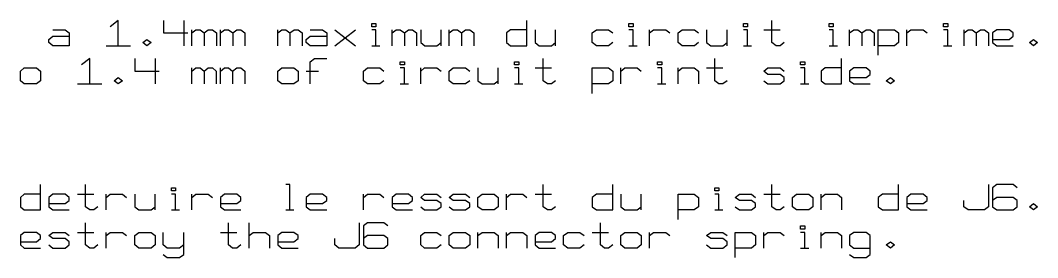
# Model space of a CAD drawing. Extents: x 0 to 1189, y 35 to 806.
# Drawn here: x 626.4 to 773.1, y 578.6 to 612.9 of the extents above; entities that cross this region are included whole.
import ezdxf

# ---------------------------------------------------------------- set-up
doc = ezdxf.new("R2010")
doc.units = 0
doc.layers.add('1', color=1, linetype='CONTINUOUS')

msp = doc.modelspace()

# ---------------------------------------------------------------- linework, layer by layer
at = {"layer": '1'}
for p, q in [((640.48, 612.9), (639.3, 611.98)), ((640.48, 609.23), (640.48, 612.9)), ((646.98, 612.9), (646.98, 611.08)), ((649.93, 612.9), (649.93, 609.23)), ((677.03, 611.98), (677.03, 612.45)), ((677.03, 612.45), (677.63, 612.45)), ((677.63, 611.98), (677.03, 611.98)), ((677.63, 612.45), (677.63, 611.98)), ((699.43, 609.23), (699.43, 612.9)), ((714.15, 611.98), (714.15, 612.45)), ((714.15, 612.45), (714.75, 612.45)), ((714.75, 611.98), (714.15, 611.98)), ((714.75, 612.45), (714.75, 611.98)), ((730.65, 611.98), (730.65, 612.45)), ((730.65, 612.45), (731.25, 612.45)), ((731.25, 611.98), (730.65, 611.98)), ((731.25, 612.45), (731.25, 611.98)), ((734.77, 609.7), (734.77, 612.9)), ((743.03, 611.98), (743.03, 612.45)), ((743.03, 612.45), (743.62, 612.45)), ((743.62, 611.98), (743.03, 611.98)), ((743.62, 612.45), (743.62, 611.98)), ((759.53, 611.98), (759.53, 612.45)), ((759.53, 612.45), (760.12, 612.45)), ((760.12, 611.98), (759.53, 611.98)), ((760.12, 612.45), (760.12, 611.98)), ((630.48, 610.15), (631.05, 610.6)), ((631.05, 611.53), (632.83, 611.53)), ((631.05, 610.6), (633.4, 610.6)), ((632.83, 611.53), (633.4, 611.08)), ((633.4, 611.08), (633.4, 609.23)), ((646.98, 611.08), (650.5, 611.08)), ((651.1, 609.23), (651.1, 611.53)), ((651.1, 611.08), (651.68, 611.53)), ((651.68, 611.53), (652.28, 611.53)), ((652.28, 611.53), (652.85, 611.08)), ((652.85, 611.08), (653.45, 611.53)), ((652.85, 611.08), (652.85, 609.23)), ((653.45, 611.53), (654.05, 611.53)), ((654.05, 611.53), (654.63, 611.08)), ((654.63, 611.08), (654.63, 609.23)), ((655.23, 609.23), (655.23, 611.53)), ((655.23, 611.08), (655.8, 611.53)), ((655.8, 611.53), (656.4, 611.53)), ((656.4, 611.53), (656.98, 611.08)), ((656.98, 611.08), (657.58, 611.53)), ((656.98, 611.08), (656.98, 609.23)), ((657.58, 611.53), (658.18, 611.53)), ((658.18, 611.53), (658.75, 611.08)), ((658.75, 611.08), (658.75, 609.23)), ((663.48, 609.23), (663.48, 611.53)), ((663.48, 611.08), (664.05, 611.53)), ((664.05, 611.53), (664.65, 611.53)), ((664.65, 611.53), (665.23, 611.08)), ((665.23, 611.08), (665.83, 611.53)), ((665.23, 611.08), (665.23, 609.23)), ((665.83, 611.53), (666.43, 611.53)), ((666.43, 611.53), (667, 611.08)), ((667, 611.08), (667, 609.23)), ((667.6, 610.15), (668.18, 610.6)), ((668.18, 611.53), (669.95, 611.53)), ((668.18, 610.6), (670.55, 610.6)), ((669.95, 611.53), (670.55, 611.08)), ((670.55, 611.08), (670.55, 609.23)), ((671.73, 609.23), (674.68, 611.53)), ((671.73, 611.53), (674.68, 609.23)), ((677.63, 611.53), (677.03, 611.53)), ((677.63, 609.23), (677.63, 611.53)), ((679.98, 609.23), (679.98, 611.53)), ((679.98, 611.08), (680.55, 611.53)), ((680.55, 611.53), (681.15, 611.53)), ((681.15, 611.53), (681.75, 611.08)), ((681.75, 611.08), (682.33, 611.53)), ((681.75, 611.08), (681.75, 609.23)), ((682.33, 611.53), (682.93, 611.53)), ((682.93, 611.53), (683.5, 611.08)), ((683.5, 611.08), (683.5, 609.23)), ((684.1, 611.53), (684.1, 609.7)), ((687.05, 609.23), (687.05, 611.53)), ((688.23, 609.23), (688.23, 611.53)), ((688.23, 611.08), (688.8, 611.53)), ((688.8, 611.53), (689.4, 611.53)), ((689.4, 611.53), (690, 611.08)), ((690, 611.08), (690.58, 611.53)), ((690, 611.08), (690, 609.23)), ((690.58, 611.53), (691.18, 611.53)), ((691.18, 611.53), (691.75, 611.08)), ((691.75, 611.08), (691.75, 609.23)), ((697.08, 611.53), (696.48, 611.08)), ((696.48, 611.08), (696.48, 609.7)), ((699.43, 611.53), (697.08, 611.53)), ((700.6, 611.53), (700.6, 609.7)), ((703.55, 609.23), (703.55, 611.53)), ((708.85, 611.08), (709.45, 611.53)), ((708.85, 609.7), (708.85, 611.08)), ((709.45, 611.53), (711.2, 611.53)), ((711.2, 611.53), (711.8, 611.08)), ((714.75, 611.53), (714.15, 611.53)), ((714.75, 609.23), (714.75, 611.53)), ((717.1, 609.23), (717.1, 611.53)), ((717.1, 611.08), (717.7, 611.53)), ((717.7, 611.53), (719.45, 611.53)), ((719.45, 611.53), (720.05, 611.08)), ((721.23, 611.08), (721.83, 611.53)), ((721.23, 609.7), (721.23, 611.08)), ((721.83, 611.53), (723.58, 611.53)), ((723.58, 611.53), (724.17, 611.08)), ((725.35, 611.53), (725.35, 609.7)), ((728.3, 609.23), (728.3, 611.53)), ((731.25, 611.53), (730.65, 611.53)), ((731.25, 609.23), (731.25, 611.53)), ((733.6, 611.53), (735.95, 611.53)), ((743.62, 611.53), (743.03, 611.53)), ((743.62, 609.23), (743.62, 611.53)), ((745.98, 609.23), (745.98, 611.53)), ((745.98, 611.08), (746.58, 611.53)), ((746.58, 611.53), (747.15, 611.53)), ((747.15, 611.53), (747.75, 611.08)), ((747.75, 611.08), (748.35, 611.53)), ((747.75, 611.08), (747.75, 609.23)), ((748.35, 611.53), (748.92, 611.53)), ((748.92, 611.53), (749.52, 611.08)), ((749.52, 611.08), (749.52, 609.23)), ((750.1, 607.85), (750.1, 611.53)), ((750.1, 611.53), (752.47, 611.53)), ((752.47, 611.53), (753.05, 611.08)), ((753.05, 611.08), (753.05, 609.7)), ((754.22, 609.23), (754.22, 611.53)), ((754.22, 611.08), (754.82, 611.53)), ((754.82, 611.53), (756.6, 611.53)), ((756.6, 611.53), (757.17, 611.08)), ((760.12, 611.53), (759.53, 611.53)), ((760.12, 609.23), (760.12, 611.53)), ((762.48, 609.23), (762.48, 611.53)), ((762.48, 611.08), (763.08, 611.53)), ((763.08, 611.53), (763.65, 611.53)), ((763.65, 611.53), (764.25, 611.08)), ((764.25, 611.08), (764.85, 611.53)), ((764.25, 611.08), (764.25, 609.23)), ((764.85, 611.53), (765.42, 611.53)), ((765.42, 611.53), (766.02, 611.08)), ((766.02, 611.08), (766.02, 609.23)), ((767.2, 611.53), (766.6, 611.08)), ((766.6, 611.08), (766.6, 609.7)), ((768.97, 611.53), (767.2, 611.53)), ((769.55, 611.08), (768.97, 611.53)), ((768.97, 610.15), (769.55, 610.6)), ((769.55, 610.6), (769.55, 611.08)), ((630.48, 609.7), (630.48, 610.15)), ((631.05, 609.23), (630.48, 609.7)), ((633.4, 609.23), (631.05, 609.23)), ((638.73, 609.23), (642.25, 609.23)), ((644.03, 609.7), (644.6, 610.15)), ((644.6, 609.23), (644.03, 609.7)), ((644.6, 610.15), (645.2, 609.7)), ((645.2, 609.7), (644.6, 609.23)), ((667.6, 609.7), (667.6, 610.15)), ((668.18, 609.23), (667.6, 609.7)), ((670.55, 609.23), (668.18, 609.23)), ((677.03, 609.23), (678.2, 609.23)), ((684.1, 609.7), (684.68, 609.23)), ((684.68, 609.23), (686.45, 609.23)), ((686.45, 609.23), (687.05, 609.7)), ((696.48, 609.7), (697.08, 609.23)), ((697.08, 609.23), (699.43, 609.23)), ((700.6, 609.7), (701.2, 609.23)), ((701.2, 609.23), (702.95, 609.23)), ((702.95, 609.23), (703.55, 609.7)), ((709.45, 609.23), (708.85, 609.7)), ((711.2, 609.23), (709.45, 609.23)), ((711.8, 609.7), (711.2, 609.23)), ((714.15, 609.23), (715.33, 609.23)), ((721.83, 609.23), (721.23, 609.7)), ((723.58, 609.23), (721.83, 609.23)), ((724.17, 609.7), (723.58, 609.23)), ((725.35, 609.7), (725.95, 609.23)), ((725.95, 609.23), (727.7, 609.23)), ((727.7, 609.23), (728.3, 609.7)), ((730.65, 609.23), (731.82, 609.23)), ((735.37, 609.23), (734.77, 609.7)), ((735.95, 609.23), (735.37, 609.23)), ((736.55, 609.7), (735.95, 609.23)), ((743.02, 609.23), (744.22, 609.23)), ((752.47, 609.23), (750.1, 609.23)), ((753.05, 609.7), (752.47, 609.23)), ((759.52, 609.23), (760.72, 609.23)), ((766.6, 610.15), (768.97, 610.15)), ((766.6, 609.7), (767.2, 609.23)), ((767.2, 609.23), (769.55, 609.23)), ((771.92, 609.7), (772.5, 610.15)), ((772.5, 609.23), (771.92, 609.7)), ((772.5, 610.15), (773.1, 609.7)), ((773.1, 609.7), (772.5, 609.23)), ((636.35, 607.4), (635.17, 606.48)), ((636.35, 603.73), (636.35, 607.4)), ((642.85, 607.4), (642.85, 605.55)), ((645.8, 607.4), (645.8, 603.73)), ((668.17, 606.93), (668.77, 607.4)), ((668.17, 603.73), (668.17, 606.93)), ((668.77, 607.4), (670.55, 607.4)), ((681.15, 606.48), (681.15, 606.93)), ((681.15, 606.93), (681.75, 606.93)), ((681.75, 606.48), (681.15, 606.48)), ((681.75, 606.93), (681.75, 606.48)), ((697.65, 606.48), (697.65, 606.93)), ((697.65, 606.93), (698.25, 606.93)), ((698.25, 606.48), (697.65, 606.48)), ((698.25, 606.93), (698.25, 606.48)), ((701.77, 604.18), (701.77, 607.4)), ((718.27, 606.48), (718.27, 606.93)), ((718.27, 606.93), (718.87, 606.93)), ((718.87, 606.48), (718.27, 606.48)), ((718.87, 606.93), (718.87, 606.48)), ((726.52, 604.18), (726.52, 607.4)), ((738.9, 606.48), (738.9, 606.93)), ((738.9, 606.93), (739.5, 606.93)), ((739.5, 606.48), (738.9, 606.48)), ((739.5, 606.93), (739.5, 606.48)), ((744.8, 603.73), (744.8, 607.4)), ((626.35, 605.55), (626.92, 606.03)), ((626.35, 604.18), (626.35, 605.55)), ((626.92, 606.03), (628.7, 606.03)), ((628.7, 606.03), (629.27, 605.55)), ((629.27, 605.55), (629.27, 604.18)), ((639.9, 604.18), (640.47, 604.65)), ((640.47, 604.65), (641.07, 604.18)), ((642.85, 605.55), (646.37, 605.55)), ((651.1, 603.73), (651.1, 606.03)), ((651.1, 605.55), (651.67, 606.03)), ((651.67, 606.03), (652.27, 606.03)), ((652.27, 606.03), (652.85, 605.55)), ((652.85, 605.55), (653.45, 606.03)), ((652.85, 605.55), (652.85, 603.73)), ((653.45, 606.03), (654.05, 606.03)), ((654.05, 606.03), (654.62, 605.55)), ((654.62, 605.55), (654.62, 603.73)), ((655.22, 603.73), (655.22, 606.03)), ((655.22, 605.55), (655.8, 606.03)), ((655.8, 606.03), (656.4, 606.03)), ((656.4, 606.03), (656.97, 605.55)), ((656.97, 605.55), (657.57, 606.03)), ((656.97, 605.55), (656.97, 603.73)), ((657.57, 606.03), (658.17, 606.03)), ((658.17, 606.03), (658.75, 605.55)), ((658.75, 605.55), (658.75, 603.73)), ((663.47, 605.55), (664.05, 606.03)), ((663.47, 604.18), (663.47, 605.55)), ((664.05, 606.03), (665.82, 606.03)), ((665.82, 606.03), (666.42, 605.55)), ((666.42, 605.55), (666.42, 604.18)), ((667.6, 605.55), (669.37, 605.55)), ((675.85, 605.55), (676.42, 606.03)), ((675.85, 604.18), (675.85, 605.55)), ((676.42, 606.03), (678.2, 606.03)), ((678.2, 606.03), (678.8, 605.55)), ((681.75, 606.03), (681.15, 606.03)), ((681.75, 603.73), (681.75, 606.03)), ((684.1, 603.73), (684.1, 606.03)), ((684.1, 605.55), (684.67, 606.03)), ((684.67, 606.03), (686.45, 606.03)), ((686.45, 606.03), (687.05, 605.55)), ((688.22, 605.55), (688.8, 606.03)), ((688.22, 604.18), (688.22, 605.55)), ((688.8, 606.03), (690.57, 606.03)), ((690.57, 606.03), (691.17, 605.55)), ((692.35, 606.03), (692.35, 604.18)), ((695.3, 603.73), (695.3, 606.03)), ((698.25, 606.03), (697.65, 606.03)), ((698.25, 603.73), (698.25, 606.03)), ((700.6, 606.03), (702.95, 606.03)), ((708.85, 602.35), (708.85, 606.03)), ((708.85, 606.03), (711.2, 606.03)), ((711.2, 606.03), (711.8, 605.55)), ((711.8, 605.55), (711.8, 604.18)), ((712.97, 603.73), (712.97, 606.03)), ((712.97, 605.55), (713.57, 606.03)), ((713.57, 606.03), (715.32, 606.03)), ((715.32, 606.03), (715.92, 605.55)), ((718.87, 606.03), (718.27, 606.03)), ((718.87, 603.73), (718.87, 606.03)), ((721.22, 603.73), (721.22, 606.03)), ((721.22, 605.55), (721.82, 606.03)), ((721.82, 606.03), (723.57, 606.03)), ((723.57, 606.03), (724.17, 605.55)), ((724.17, 605.55), (724.17, 603.73)), ((725.35, 606.03), (727.7, 606.03)), ((733.6, 605.55), (734.2, 606.03)), ((734.2, 605.1), (733.6, 605.55)), ((734.2, 606.03), (735.95, 606.03)), ((735.95, 605.1), (734.2, 605.1)), ((735.95, 606.03), (736.55, 605.55)), ((736.55, 604.65), (735.95, 605.1)), ((736.55, 604.18), (736.55, 604.65)), ((739.5, 606.03), (738.9, 606.03)), ((739.5, 603.73), (739.5, 606.03)), ((742.45, 606.03), (741.85, 605.55)), ((741.85, 605.55), (741.85, 604.18)), ((744.8, 606.03), (742.45, 606.03)), ((746.57, 606.03), (745.97, 605.55)), ((745.97, 605.55), (745.97, 604.18)), ((745.97, 604.65), (748.35, 604.65)), ((748.35, 606.03), (746.57, 606.03)), ((748.92, 605.55), (748.35, 606.03)), ((748.35, 604.65), (748.92, 605.1)), ((748.92, 605.1), (748.92, 605.55)), ((751.27, 604.18), (751.87, 604.65)), ((751.87, 604.65), (752.47, 604.18)), ((626.92, 603.73), (626.35, 604.18)), ((628.7, 603.73), (626.92, 603.73)), ((629.27, 604.18), (628.7, 603.73)), ((634.6, 603.73), (638.12, 603.73)), ((640.47, 603.73), (639.9, 604.18)), ((641.07, 604.18), (640.47, 603.73)), ((664.05, 603.73), (663.47, 604.18)), ((665.82, 603.73), (664.05, 603.73)), ((666.42, 604.18), (665.82, 603.73)), ((676.42, 603.73), (675.85, 604.18)), ((678.2, 603.73), (676.42, 603.73)), ((678.8, 604.18), (678.2, 603.73)), ((681.15, 603.73), (682.32, 603.73)), ((688.8, 603.73), (688.22, 604.18)), ((690.57, 603.73), (688.8, 603.73)), ((691.17, 604.18), (690.57, 603.73)), ((692.35, 604.18), (692.95, 603.73)), ((692.95, 603.73), (694.7, 603.73)), ((694.7, 603.73), (695.3, 604.18)), ((697.65, 603.73), (698.82, 603.73)), ((702.37, 603.73), (701.77, 604.18)), ((702.95, 603.73), (702.37, 603.73)), ((703.55, 604.18), (702.95, 603.73)), ((711.2, 603.73), (708.85, 603.73)), ((711.8, 604.18), (711.2, 603.73)), ((718.27, 603.73), (719.45, 603.73)), ((727.12, 603.73), (726.52, 604.18)), ((727.7, 603.73), (727.12, 603.73)), ((728.3, 604.18), (727.7, 603.73)), ((733.6, 604.18), (734.2, 603.73)), ((734.2, 603.73), (735.95, 603.73)), ((735.95, 603.73), (736.55, 604.18)), ((738.9, 603.73), (740.1, 603.73)), ((741.85, 604.18), (742.45, 603.73)), ((742.45, 603.73), (744.8, 603.73)), ((745.97, 604.18), (746.57, 603.73)), ((746.57, 603.73), (748.92, 603.73)), ((751.87, 603.73), (751.27, 604.18)), ((752.47, 604.18), (751.87, 603.73)), ((629.27, 585.53), (629.27, 589.2)), ((635.77, 585.98), (635.77, 589.2)), ((648.15, 588.28), (648.15, 588.73)), ((648.15, 588.73), (648.72, 588.73)), ((648.72, 588.73), (648.72, 588.28)), ((665.22, 589.2), (664.65, 589.2)), ((665.22, 585.53), (665.22, 589.2)), ((701.77, 585.98), (701.77, 589.2)), ((711.8, 585.53), (711.8, 589.2)), ((726.52, 588.28), (726.52, 588.73)), ((726.52, 588.73), (727.12, 588.73)), ((727.12, 588.73), (727.12, 588.28)), ((734.77, 585.98), (734.77, 589.2)), ((753.05, 585.53), (753.05, 589.2)), ((766.02, 589.2), (766.02, 585.98)), ((767.2, 589.2), (766.6, 588.73)), ((766.6, 588.73), (766.6, 585.98)), ((769.55, 589.2), (767.2, 589.2)), ((770.15, 588.73), (769.55, 589.2)), ((626.92, 587.83), (626.35, 587.35)), ((626.35, 587.35), (626.35, 585.98)), ((629.27, 587.83), (626.92, 587.83)), ((631.05, 587.83), (630.47, 587.35)), ((630.47, 587.35), (630.47, 585.98)), ((632.82, 587.83), (631.05, 587.83)), ((633.4, 587.35), (632.82, 587.83)), ((633.4, 586.9), (633.4, 587.35)), ((634.6, 587.83), (636.95, 587.83)), ((638.72, 585.53), (638.72, 587.83)), ((638.72, 587.35), (639.3, 587.83)), ((639.3, 587.83), (641.07, 587.83)), ((641.07, 587.83), (641.65, 587.35)), ((642.85, 587.83), (642.85, 585.98)), ((645.8, 585.53), (645.8, 587.83)), ((648.72, 588.28), (648.15, 588.28)), ((648.72, 587.83), (648.15, 587.83)), ((648.72, 585.53), (648.72, 587.83)), ((651.1, 585.53), (651.1, 587.83)), ((651.1, 587.35), (651.67, 587.83)), ((651.67, 587.83), (653.45, 587.83)), ((653.45, 587.83), (654.05, 587.35)), ((655.8, 587.83), (655.22, 587.35)), ((655.22, 587.35), (655.22, 585.98)), ((657.57, 587.83), (655.8, 587.83)), ((658.17, 587.35), (657.57, 587.83)), ((658.17, 586.9), (658.17, 587.35)), ((668.17, 587.83), (667.6, 587.35)), ((667.6, 587.35), (667.6, 585.98)), ((669.95, 587.83), (668.17, 587.83)), ((670.55, 587.35), (669.95, 587.83)), ((670.55, 586.9), (670.55, 587.35)), ((675.85, 585.53), (675.85, 587.83)), ((675.85, 587.35), (676.42, 587.83)), ((676.42, 587.83), (678.2, 587.83)), ((678.2, 587.83), (678.8, 587.35)), ((680.55, 587.83), (679.97, 587.35)), ((679.97, 587.35), (679.97, 585.98)), ((682.32, 587.83), (680.55, 587.83)), ((682.92, 587.35), (682.32, 587.83)), ((682.92, 586.9), (682.92, 587.35)), ((684.1, 587.35), (684.67, 587.83)), ((684.67, 586.9), (684.1, 587.35)), ((684.67, 587.83), (686.45, 587.83)), ((686.45, 587.83), (687.05, 587.35)), ((688.22, 587.35), (688.8, 587.83)), ((688.8, 586.9), (688.22, 587.35)), ((688.8, 587.83), (690.57, 587.83)), ((690.57, 587.83), (691.17, 587.35)), ((692.35, 587.35), (692.95, 587.83)), ((692.35, 585.98), (692.35, 587.35)), ((692.95, 587.83), (694.7, 587.83)), ((694.7, 587.83), (695.3, 587.35)), ((695.3, 587.35), (695.3, 585.98)), ((696.47, 585.53), (696.47, 587.83)), ((696.47, 587.35), (697.07, 587.83)), ((697.07, 587.83), (698.82, 587.83)), ((698.82, 587.83), (699.42, 587.35)), ((700.6, 587.83), (702.95, 587.83)), ((709.45, 587.83), (708.85, 587.35)), ((708.85, 587.35), (708.85, 585.98)), ((711.8, 587.83), (709.45, 587.83)), ((712.97, 587.83), (712.97, 585.98)), ((715.92, 585.53), (715.92, 587.83)), ((721.22, 584.15), (721.22, 587.83)), ((721.22, 587.83), (723.57, 587.83)), ((723.57, 587.83), (724.17, 587.35)), ((724.17, 587.35), (724.17, 585.98)), ((727.12, 588.28), (726.52, 588.28)), ((727.12, 587.83), (726.52, 587.83)), ((727.12, 585.53), (727.12, 587.83)), ((729.47, 587.35), (730.07, 587.83)), ((730.07, 586.9), (729.47, 587.35)), ((730.07, 587.83), (731.82, 587.83)), ((731.82, 587.83), (732.42, 587.35)), ((733.6, 587.83), (735.95, 587.83)), ((737.72, 587.35), (738.32, 587.83)), ((737.72, 585.98), (737.72, 587.35)), ((738.32, 587.83), (740.1, 587.83)), ((740.1, 587.83), (740.67, 587.35)), ((740.67, 587.35), (740.67, 585.98)), ((741.85, 585.53), (741.85, 587.83)), ((741.85, 587.35), (742.45, 587.83)), ((742.45, 587.83), (744.22, 587.83)), ((744.22, 587.83), (744.8, 587.35)), ((744.8, 587.35), (744.8, 585.53)), ((750.7, 587.83), (750.1, 587.35)), ((750.1, 587.35), (750.1, 585.98)), ((753.05, 587.83), (750.7, 587.83)), ((754.82, 587.83), (754.22, 587.35)), ((754.22, 587.35), (754.22, 585.98)), ((756.6, 587.83), (754.82, 587.83)), ((757.17, 587.35), (756.6, 587.83)), ((757.17, 586.9), (757.17, 587.35)), ((767.2, 587.35), (766.6, 586.9)), ((769.55, 587.35), (767.2, 587.35)), ((770.15, 586.9), (769.55, 587.35)), ((626.35, 585.98), (626.92, 585.53)), ((630.47, 586.45), (632.82, 586.45)), ((630.47, 585.98), (631.05, 585.53)), ((632.82, 586.45), (633.4, 586.9)), ((636.35, 585.53), (635.77, 585.98)), ((637.52, 585.98), (636.95, 585.53)), ((642.85, 585.98), (643.42, 585.53)), ((645.2, 585.53), (645.8, 585.98)), ((655.22, 586.45), (657.57, 586.45)), ((655.22, 585.98), (655.8, 585.53)), ((657.57, 586.45), (658.17, 586.9)), ((667.6, 586.45), (669.95, 586.45)), ((667.6, 585.98), (668.17, 585.53)), ((669.95, 586.45), (670.55, 586.9)), ((679.97, 586.45), (682.32, 586.45)), ((679.97, 585.98), (680.55, 585.53)), ((682.32, 586.45), (682.92, 586.9)), ((684.1, 585.98), (684.67, 585.53)), ((686.45, 586.9), (684.67, 586.9)), ((687.05, 586.45), (686.45, 586.9)), ((686.45, 585.53), (687.05, 585.98)), ((687.05, 585.98), (687.05, 586.45)), ((688.22, 585.98), (688.8, 585.53)), ((690.57, 586.9), (688.8, 586.9)), ((691.17, 586.45), (690.57, 586.9)), ((690.57, 585.53), (691.17, 585.98)), ((691.17, 585.98), (691.17, 586.45)), ((692.95, 585.53), (692.35, 585.98)), ((695.3, 585.98), (694.7, 585.53)), ((702.37, 585.53), (701.77, 585.98)), ((703.55, 585.98), (702.95, 585.53)), ((708.85, 585.98), (709.45, 585.53)), ((712.97, 585.98), (713.57, 585.53)), ((715.32, 585.53), (715.92, 585.98)), ((724.17, 585.98), (723.57, 585.53)), ((729.47, 585.98), (730.07, 585.53)), ((731.82, 586.9), (730.07, 586.9)), ((732.42, 586.45), (731.82, 586.9)), ((731.82, 585.53), (732.42, 585.98)), ((732.42, 585.98), (732.42, 586.45)), ((735.37, 585.53), (734.77, 585.98)), ((736.55, 585.98), (735.95, 585.53)), ((738.32, 585.53), (737.72, 585.98)), ((740.67, 585.98), (740.1, 585.53)), ((750.1, 585.98), (750.7, 585.53)), ((754.22, 586.45), (756.6, 586.45)), ((754.22, 585.98), (754.82, 585.53)), ((756.6, 586.45), (757.17, 586.9)), ((762.47, 585.98), (762.47, 586.9)), ((763.07, 585.53), (762.47, 585.98)), ((766.02, 585.98), (765.42, 585.53)), ((766.6, 585.98), (767.2, 585.53)), ((769.55, 585.53), (770.15, 585.98)), ((770.15, 585.98), (770.15, 586.9)), ((771.92, 585.98), (772.5, 586.45)), ((772.5, 585.53), (771.92, 585.98)), ((772.5, 586.45), (773.1, 585.98)), ((773.1, 585.98), (772.5, 585.53)), ((626.92, 585.53), (629.27, 585.53)), ((631.05, 585.53), (633.4, 585.53)), ((636.95, 585.53), (636.35, 585.53)), ((643.42, 585.53), (645.2, 585.53)), ((648.15, 585.53), (649.32, 585.53)), ((655.8, 585.53), (658.17, 585.53)), ((664.65, 585.53), (665.82, 585.53)), ((668.17, 585.53), (670.55, 585.53)), ((680.55, 585.53), (682.92, 585.53)), ((684.67, 585.53), (686.45, 585.53)), ((688.8, 585.53), (690.57, 585.53)), ((694.7, 585.53), (692.95, 585.53)), ((702.95, 585.53), (702.37, 585.53)), ((709.45, 585.53), (711.8, 585.53)), ((713.57, 585.53), (715.32, 585.53)), ((723.57, 585.53), (721.22, 585.53)), ((726.52, 585.53), (727.7, 585.53)), ((730.07, 585.53), (731.82, 585.53)), ((735.95, 585.53), (735.37, 585.53)), ((740.1, 585.53), (738.32, 585.53)), ((750.7, 585.53), (753.05, 585.53)), ((754.82, 585.53), (757.17, 585.53)), ((765.42, 585.53), (763.07, 585.53)), ((767.2, 585.53), (769.55, 585.53)), ((635.77, 580.48), (635.77, 583.68)), ((656.4, 580.48), (656.4, 583.68)), ((659.35, 580.03), (659.35, 583.68)), ((675.25, 583.68), (675.25, 580.48)), ((676.42, 583.68), (675.85, 583.23)), ((675.85, 583.23), (675.85, 580.48)), ((678.8, 583.68), (676.42, 583.68)), ((679.37, 583.23), (678.8, 583.68)), ((710.02, 580.48), (710.02, 583.68)), ((738.9, 582.78), (738.9, 583.23)), ((738.9, 583.23), (739.5, 583.23)), ((739.5, 582.78), (738.9, 582.78)), ((739.5, 583.23), (739.5, 582.78)), ((626.92, 582.3), (626.35, 581.85)), ((626.35, 581.85), (626.35, 580.48)), ((628.7, 582.3), (626.92, 582.3)), ((629.27, 581.85), (628.7, 582.3)), ((628.7, 580.93), (629.27, 581.4)), ((629.27, 581.4), (629.27, 581.85)), ((630.47, 581.85), (631.05, 582.3)), ((631.05, 581.4), (630.47, 581.85)), ((631.05, 582.3), (632.82, 582.3)), ((632.82, 581.4), (631.05, 581.4)), ((632.82, 582.3), (633.4, 581.85)), ((633.4, 580.93), (632.82, 581.4)), ((634.6, 582.3), (636.95, 582.3)), ((638.72, 580.03), (638.72, 582.3)), ((638.72, 581.85), (639.3, 582.3)), ((639.3, 582.3), (641.07, 582.3)), ((641.07, 582.3), (641.65, 581.85)), ((642.85, 581.85), (643.42, 582.3)), ((642.85, 580.48), (642.85, 581.85)), ((643.42, 582.3), (645.2, 582.3)), ((645.2, 582.3), (645.8, 581.85)), ((645.8, 581.85), (645.8, 580.48)), ((646.97, 580.48), (646.97, 582.3)), ((649.92, 579.1), (649.92, 582.3)), ((655.22, 582.3), (657.57, 582.3)), ((659.35, 581.85), (659.92, 582.3)), ((659.92, 582.3), (661.7, 582.3)), ((661.7, 582.3), (662.3, 581.85)), ((662.3, 581.85), (662.3, 580.03)), ((664.05, 582.3), (663.47, 581.85)), ((663.47, 581.85), (663.47, 580.48)), ((665.82, 582.3), (664.05, 582.3)), ((666.42, 581.85), (665.82, 582.3)), ((665.82, 580.93), (666.42, 581.4)), ((666.42, 581.4), (666.42, 581.85)), ((671.72, 580.48), (671.72, 581.4)), ((676.42, 581.85), (675.85, 581.4)), ((678.8, 581.85), (676.42, 581.85)), ((679.37, 581.4), (678.8, 581.85)), ((679.37, 580.48), (679.37, 581.4)), ((684.1, 581.85), (684.67, 582.3)), ((684.1, 580.48), (684.1, 581.85)), ((684.67, 582.3), (686.45, 582.3)), ((686.45, 582.3), (687.05, 581.85)), ((688.22, 581.85), (688.8, 582.3)), ((688.22, 580.48), (688.22, 581.85)), ((688.8, 582.3), (690.57, 582.3)), ((690.57, 582.3), (691.17, 581.85)), ((691.17, 581.85), (691.17, 580.48)), ((692.35, 580.03), (692.35, 582.3)), ((692.35, 581.85), (692.95, 582.3)), ((692.95, 582.3), (694.7, 582.3)), ((694.7, 582.3), (695.3, 581.85)), ((695.3, 581.85), (695.3, 580.03)), ((696.47, 580.03), (696.47, 582.3)), ((696.47, 581.85), (697.07, 582.3)), ((697.07, 582.3), (698.82, 582.3)), ((698.82, 582.3), (699.42, 581.85)), ((699.42, 581.85), (699.42, 580.03)), ((701.2, 582.3), (700.6, 581.85)), ((700.6, 581.85), (700.6, 580.48)), ((702.95, 582.3), (701.2, 582.3)), ((703.55, 581.85), (702.95, 582.3)), ((702.95, 580.93), (703.55, 581.4)), ((703.55, 581.4), (703.55, 581.85)), ((704.72, 581.85), (705.32, 582.3)), ((704.72, 580.48), (704.72, 581.85)), ((705.32, 582.3), (707.07, 582.3)), ((707.07, 582.3), (707.67, 581.85)), ((708.85, 582.3), (711.2, 582.3)), ((712.97, 581.85), (713.57, 582.3)), ((712.97, 580.48), (712.97, 581.85)), ((713.57, 582.3), (715.32, 582.3)), ((715.32, 582.3), (715.92, 581.85)), ((715.92, 581.85), (715.92, 580.48)), ((717.1, 580.03), (717.1, 582.3)), ((717.1, 581.85), (717.7, 582.3)), ((717.7, 582.3), (719.45, 582.3)), ((719.45, 582.3), (720.05, 581.85)), ((725.35, 581.85), (725.95, 582.3)), ((725.95, 581.4), (725.35, 581.85)), ((725.95, 582.3), (727.7, 582.3)), ((727.7, 581.4), (725.95, 581.4)), ((727.7, 582.3), (728.3, 581.85)), ((728.3, 580.93), (727.7, 581.4)), ((729.47, 578.65), (729.47, 582.3)), ((729.47, 582.3), (731.82, 582.3)), ((731.82, 582.3), (732.42, 581.85)), ((732.42, 581.85), (732.42, 580.48)), ((733.6, 580.03), (733.6, 582.3)), ((733.6, 581.85), (734.2, 582.3)), ((734.2, 582.3), (735.95, 582.3)), ((735.95, 582.3), (736.55, 581.85)), ((739.5, 582.3), (738.9, 582.3)), ((739.5, 580.03), (739.5, 582.3)), ((741.85, 580.03), (741.85, 582.3)), ((741.85, 581.85), (742.45, 582.3)), ((742.45, 582.3), (744.22, 582.3)), ((744.22, 582.3), (744.8, 581.85)), ((744.8, 581.85), (744.8, 580.03)), ((746.57, 582.3), (745.97, 581.85)), ((745.97, 581.85), (745.97, 580.48)), ((748.35, 582.3), (746.57, 582.3)), ((748.92, 581.85), (748.35, 582.3)), ((748.92, 579.1), (748.92, 581.85)), ((626.35, 580.93), (628.7, 580.93)), ((626.35, 580.48), (626.92, 580.03)), ((626.92, 580.03), (629.27, 580.03)), ((630.47, 580.48), (631.05, 580.03)), ((631.05, 580.03), (632.82, 580.03)), ((632.82, 580.03), (633.4, 580.48)), ((633.4, 580.48), (633.4, 580.93)), ((636.35, 580.03), (635.77, 580.48)), ((636.95, 580.03), (636.35, 580.03)), ((637.52, 580.48), (636.95, 580.03)), ((643.42, 580.03), (642.85, 580.48)), ((645.2, 580.03), (643.42, 580.03)), ((645.8, 580.48), (645.2, 580.03)), ((647.55, 580.03), (646.97, 580.48)), ((649.32, 580.03), (647.55, 580.03)), ((649.92, 580.48), (649.32, 580.03)), ((656.97, 580.03), (656.4, 580.48)), ((657.57, 580.03), (656.97, 580.03)), ((658.17, 580.48), (657.57, 580.03)), ((663.47, 580.93), (665.82, 580.93)), ((663.47, 580.48), (664.05, 580.03)), ((664.05, 580.03), (666.42, 580.03)), ((672.3, 580.03), (671.72, 580.48)), ((674.67, 580.03), (672.3, 580.03)), ((675.25, 580.48), (674.67, 580.03)), ((675.85, 580.48), (676.42, 580.03)), ((676.42, 580.03), (678.8, 580.03)), ((678.8, 580.03), (679.37, 580.48)), ((684.67, 580.03), (684.1, 580.48)), ((686.45, 580.03), (684.67, 580.03)), ((687.05, 580.48), (686.45, 580.03)), ((688.8, 580.03), (688.22, 580.48)), ((690.57, 580.03), (688.8, 580.03)), ((691.17, 580.48), (690.57, 580.03)), ((700.6, 580.93), (702.95, 580.93)), ((700.6, 580.48), (701.2, 580.03)), ((701.2, 580.03), (703.55, 580.03)), ((705.32, 580.03), (704.72, 580.48)), ((707.07, 580.03), (705.32, 580.03)), ((707.67, 580.48), (707.07, 580.03)), ((710.62, 580.03), (710.02, 580.48)), ((711.2, 580.03), (710.62, 580.03)), ((711.8, 580.48), (711.2, 580.03)), ((713.57, 580.03), (712.97, 580.48)), ((715.32, 580.03), (713.57, 580.03)), ((715.92, 580.48), (715.32, 580.03)), ((725.35, 580.48), (725.95, 580.03)), ((725.95, 580.03), (727.7, 580.03)), ((727.7, 580.03), (728.3, 580.48)), ((728.3, 580.48), (728.3, 580.93)), ((731.82, 580.03), (729.47, 580.03)), ((732.42, 580.48), (731.82, 580.03)), ((738.9, 580.03), (740.1, 580.03)), ((745.97, 580.48), (746.57, 580.03)), ((746.57, 580.03), (748.92, 580.03)), ((751.27, 580.48), (751.87, 580.93)), ((751.87, 580.03), (751.27, 580.48)), ((751.87, 580.93), (752.47, 580.48)), ((752.47, 580.48), (751.87, 580.03)), ((646.97, 579.1), (647.55, 578.65)), ((647.55, 578.65), (649.32, 578.65)), ((649.32, 578.65), (649.92, 579.1)), ((745.97, 579.1), (746.57, 578.65)), ((746.57, 578.65), (748.35, 578.65)), ((748.35, 578.65), (748.92, 579.1))]:
    msp.add_line(p, q, dxfattribs=at)

doc.saveas('drawing.dxf')
